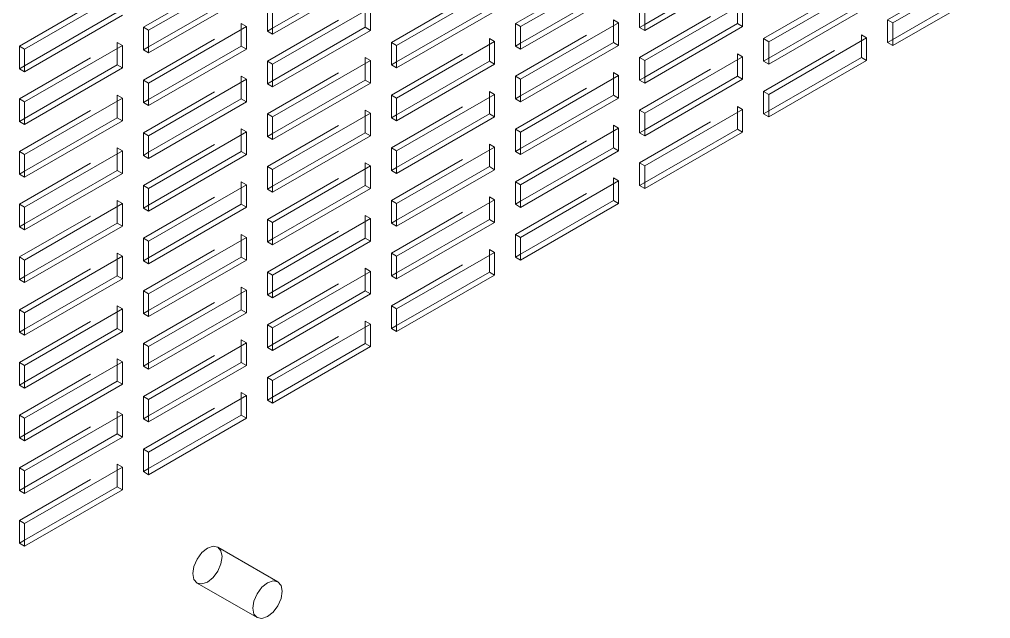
# Model space of a CAD drawing. Header units: millimetres. Extents: x 1 to 4201, y 2 to 2972.
# Drawn here: x 3118.6 to 3269, y 1829.8 to 1922.6 of the extents above; entities that cross this region are included whole.
import ezdxf

# ---------------------------------------------------------------- set-up
doc = ezdxf.new("R2010")
doc.units = ezdxf.units.MM
doc.header["$LTSCALE"] = 10
doc.linetypes.add('HIDDEN', pattern=[1.905, 1.27, -0.635])

msp = doc.modelspace()

# ---------------------------------------------------------------- linework, layer by layer
at = {"color": 7, "linetype": 'HIDDEN', "lineweight": 0}
for p, q in [((3137.832, 1921.427), (3152.984, 1930.174)), ((3195.411, 1922.005), (3210.563, 1930.752)), ((3252.99, 1922.582), (3268.142, 1931.33)), ((3118.639, 1918.512), (3133.792, 1927.26)), ((3176.218, 1919.09), (3191.37, 1927.837)), ((3233.797, 1919.668), (3248.949, 1928.415)), ((3214.604, 1916.754), (3229.756, 1925.501)), ((3157.025, 1916.176), (3172.177, 1924.923)), ((3157.025, 1920.842), (3157.025, 1924.341)), ((3214.604, 1921.42), (3214.604, 1924.919)), ((3195.411, 1913.839), (3210.563, 1922.586)), ((3211.371, 1922.12), (3210.563, 1922.586)), ((3210.563, 1922.586), (3210.563, 1921.653)), ((3253.798, 1922.116), (3252.99, 1922.582)), ((3252.99, 1919.083), (3252.99, 1922.582)), ((3137.832, 1913.261), (3152.984, 1922.009)), ((3137.832, 1917.927), (3137.832, 1921.427)), ((3138.64, 1920.96), (3137.832, 1921.427)), ((3153.793, 1921.542), (3152.984, 1922.009)), ((3152.984, 1922.009), (3152.984, 1921.076)), ((3157.833, 1921.308), (3157.025, 1920.842)), ((3196.219, 1921.538), (3195.411, 1922.005)), ((3195.411, 1918.505), (3195.411, 1922.005)), ((3215.412, 1921.886), (3214.604, 1921.42)), ((3215.412, 1920.953), (3214.604, 1921.42)), ((3157.833, 1920.375), (3157.025, 1920.842)), ((3176.218, 1910.925), (3191.37, 1919.672)), ((3192.178, 1919.205), (3191.37, 1919.672)), ((3191.37, 1919.672), (3191.37, 1918.739)), ((3233.797, 1911.503), (3248.949, 1920.25)), ((3233.797, 1916.169), (3233.797, 1919.668)), ((3234.605, 1919.201), (3233.797, 1919.668)), ((3249.757, 1919.783), (3248.949, 1920.25)), ((3248.949, 1920.25), (3248.949, 1919.317)), ((3253.798, 1919.549), (3252.99, 1919.083)), ((3118.639, 1910.347), (3133.792, 1919.094)), ((3118.639, 1915.013), (3118.639, 1918.512)), ((3119.447, 1918.046), (3118.639, 1918.512)), ((3134.6, 1918.628), (3133.792, 1919.094)), ((3133.792, 1919.094), (3133.792, 1918.161)), ((3138.64, 1918.394), (3137.832, 1917.927)), ((3176.218, 1915.591), (3176.218, 1919.09)), ((3177.026, 1918.624), (3176.218, 1919.09)), ((3196.219, 1918.972), (3195.411, 1918.505)), ((3196.219, 1918.039), (3195.411, 1918.505)), ((3253.798, 1918.616), (3252.99, 1919.083)), ((3138.64, 1917.461), (3137.832, 1917.927)), ((3157.025, 1908.01), (3172.177, 1916.758)), ((3172.986, 1916.291), (3172.177, 1916.758)), ((3172.177, 1916.758), (3172.177, 1915.825)), ((3214.604, 1908.588), (3229.756, 1917.335)), ((3215.412, 1916.287), (3214.604, 1916.754)), ((3214.604, 1913.254), (3214.604, 1916.754)), ((3230.564, 1916.869), (3229.756, 1917.335)), ((3229.756, 1917.335), (3229.756, 1916.402)), ((3234.605, 1916.635), (3233.797, 1916.169)), ((3119.447, 1915.479), (3118.639, 1915.013)), ((3119.447, 1914.546), (3118.639, 1915.013)), ((3157.025, 1912.676), (3157.025, 1916.176)), ((3157.833, 1915.709), (3157.025, 1916.176)), ((3177.026, 1916.057), (3176.218, 1915.591)), ((3177.026, 1915.124), (3176.218, 1915.591)), ((3234.605, 1915.702), (3233.797, 1916.169)), ((3137.832, 1905.096), (3152.984, 1913.843)), ((3153.793, 1913.377), (3152.984, 1913.843)), ((3152.984, 1913.843), (3152.984, 1912.91)), ((3195.411, 1905.674), (3210.563, 1914.421)), ((3196.219, 1913.373), (3195.411, 1913.839)), ((3195.411, 1910.34), (3195.411, 1913.839)), ((3211.371, 1913.954), (3210.563, 1914.421)), ((3210.563, 1914.421), (3210.563, 1913.488)), ((3215.412, 1913.721), (3214.604, 1913.254)), ((3137.832, 1909.762), (3137.832, 1913.261)), ((3138.64, 1912.795), (3137.832, 1913.261)), ((3157.833, 1913.143), (3157.025, 1912.676)), ((3157.833, 1912.21), (3157.025, 1912.676)), ((3215.412, 1912.788), (3214.604, 1913.254)), ((3118.639, 1902.182), (3133.792, 1910.929)), ((3134.6, 1910.462), (3133.792, 1910.929)), ((3133.792, 1910.929), (3133.792, 1909.996)), ((3176.218, 1902.759), (3191.37, 1911.507)), ((3176.218, 1907.425), (3176.218, 1910.925)), ((3177.026, 1910.458), (3176.218, 1910.925)), ((3192.178, 1911.04), (3191.37, 1911.507)), ((3191.37, 1911.507), (3191.37, 1910.574)), ((3196.219, 1910.806), (3195.411, 1910.34)), ((3233.797, 1908.003), (3233.797, 1911.503)), ((3234.605, 1911.036), (3233.797, 1911.503)), ((3119.447, 1909.88), (3118.639, 1910.347)), ((3118.639, 1906.847), (3118.639, 1910.347)), ((3138.64, 1910.228), (3137.832, 1909.762)), ((3138.64, 1909.295), (3137.832, 1909.762)), ((3196.219, 1909.873), (3195.411, 1910.34)), ((3214.604, 1900.423), (3229.756, 1909.17)), ((3230.564, 1908.703), (3229.756, 1909.17)), ((3229.756, 1909.17), (3229.756, 1908.237)), ((3157.025, 1899.845), (3172.177, 1908.592)), ((3157.833, 1907.544), (3157.025, 1908.01)), ((3157.025, 1904.511), (3157.025, 1908.01)), ((3172.986, 1908.126), (3172.177, 1908.592)), ((3172.177, 1908.592), (3172.177, 1907.659)), ((3177.026, 1907.892), (3176.218, 1907.425)), ((3215.412, 1908.122), (3214.604, 1908.588)), ((3214.604, 1905.089), (3214.604, 1908.588)), ((3234.605, 1908.47), (3233.797, 1908.003)), ((3234.605, 1907.537), (3233.797, 1908.003)), ((3119.447, 1907.314), (3118.639, 1906.847)), ((3119.447, 1906.381), (3118.639, 1906.847)), ((3177.026, 1906.959), (3176.218, 1907.425)), ((3195.411, 1897.508), (3210.563, 1906.256)), ((3211.371, 1905.789), (3210.563, 1906.256)), ((3210.563, 1906.256), (3210.563, 1905.323)), ((3137.832, 1896.931), (3152.984, 1905.678)), ((3138.64, 1904.629), (3137.832, 1905.096)), ((3137.832, 1901.596), (3137.832, 1905.096)), ((3153.793, 1905.211), (3152.984, 1905.678)), ((3152.984, 1905.678), (3152.984, 1904.745)), ((3157.833, 1904.977), (3157.025, 1904.511)), ((3157.833, 1904.044), (3157.025, 1904.511)), ((3196.219, 1905.207), (3195.411, 1905.674)), ((3195.411, 1902.174), (3195.411, 1905.674)), ((3215.412, 1905.555), (3214.604, 1905.089)), ((3215.412, 1904.622), (3214.604, 1905.089)), ((3176.218, 1894.594), (3191.37, 1903.341)), ((3192.178, 1902.875), (3191.37, 1903.341)), ((3191.37, 1903.341), (3191.37, 1902.408)), ((3118.639, 1894.016), (3133.792, 1902.763)), ((3119.447, 1901.715), (3118.639, 1902.182)), ((3118.639, 1898.682), (3118.639, 1902.182)), ((3134.6, 1902.297), (3133.792, 1902.763)), ((3133.792, 1902.763), (3133.792, 1901.83)), ((3138.64, 1902.063), (3137.832, 1901.596)), ((3138.64, 1901.13), (3137.832, 1901.596)), ((3177.026, 1902.293), (3176.218, 1902.759)), ((3176.218, 1899.26), (3176.218, 1902.759)), ((3196.219, 1902.641), (3195.411, 1902.174)), ((3196.219, 1901.708), (3195.411, 1902.174)), ((3157.025, 1891.68), (3172.177, 1900.427)), ((3172.986, 1899.96), (3172.177, 1900.427)), ((3172.177, 1900.427), (3172.177, 1899.494)), ((3215.412, 1899.956), (3214.604, 1900.423)), ((3214.604, 1896.923), (3214.604, 1900.423)), ((3119.447, 1899.149), (3118.639, 1898.682)), ((3119.447, 1898.216), (3118.639, 1898.682)), ((3157.025, 1896.345), (3157.025, 1899.845)), ((3157.833, 1899.378), (3157.025, 1899.845)), ((3177.026, 1899.726), (3176.218, 1899.26)), ((3177.026, 1898.793), (3176.218, 1899.26)), ((3137.832, 1888.765), (3152.984, 1897.512)), ((3138.64, 1896.464), (3137.832, 1896.931)), ((3137.832, 1893.431), (3137.832, 1896.931)), ((3153.793, 1897.046), (3152.984, 1897.512)), ((3152.984, 1897.512), (3152.984, 1896.579)), ((3195.411, 1889.343), (3210.563, 1898.09)), ((3196.219, 1897.042), (3195.411, 1897.508)), ((3195.411, 1894.009), (3195.411, 1897.508)), ((3211.371, 1897.624), (3210.563, 1898.09)), ((3210.563, 1898.09), (3210.563, 1897.157)), ((3215.412, 1897.39), (3214.604, 1896.923)), ((3215.412, 1896.457), (3214.604, 1896.923)), ((3157.833, 1896.812), (3157.025, 1896.345)), ((3157.833, 1895.879), (3157.025, 1896.345)), ((3118.639, 1885.851), (3133.792, 1894.598)), ((3118.639, 1890.517), (3118.639, 1894.016)), ((3119.447, 1893.55), (3118.639, 1894.016)), ((3134.6, 1894.131), (3133.792, 1894.598)), ((3133.792, 1894.598), (3133.792, 1893.665)), ((3176.218, 1886.429), (3191.37, 1895.176)), ((3177.026, 1894.127), (3176.218, 1894.594)), ((3176.218, 1891.094), (3176.218, 1894.594)), ((3192.178, 1894.709), (3191.37, 1895.176)), ((3191.37, 1895.176), (3191.37, 1894.243)), ((3196.219, 1894.475), (3195.411, 1894.009)), ((3196.219, 1893.542), (3195.411, 1894.009)), ((3138.64, 1893.898), (3137.832, 1893.431)), ((3138.64, 1892.965), (3137.832, 1893.431)), ((3119.447, 1890.983), (3118.639, 1890.517)), ((3157.025, 1883.514), (3172.177, 1892.261)), ((3157.025, 1888.18), (3157.025, 1891.68)), ((3157.833, 1891.213), (3157.025, 1891.68)), ((3172.986, 1891.795), (3172.177, 1892.261)), ((3172.177, 1892.261), (3172.177, 1891.328)), ((3177.026, 1891.561), (3176.218, 1891.094)), ((3177.026, 1890.628), (3176.218, 1891.094)), ((3119.447, 1890.05), (3118.639, 1890.517)), ((3137.832, 1880.6), (3152.984, 1889.347)), ((3138.64, 1888.299), (3137.832, 1888.765)), ((3137.832, 1885.266), (3137.832, 1888.765)), ((3153.793, 1888.88), (3152.984, 1889.347)), ((3152.984, 1889.347), (3152.984, 1888.414)), ((3157.833, 1888.647), (3157.025, 1888.18)), ((3157.833, 1887.714), (3157.025, 1888.18)), ((3195.411, 1885.843), (3195.411, 1889.343)), ((3196.219, 1888.876), (3195.411, 1889.343)), ((3118.639, 1877.685), (3133.792, 1886.433)), ((3134.6, 1885.966), (3133.792, 1886.433)), ((3133.792, 1886.433), (3133.792, 1885.499)), ((3176.218, 1878.263), (3191.37, 1887.01)), ((3176.218, 1882.929), (3176.218, 1886.429)), ((3177.026, 1885.962), (3176.218, 1886.429)), ((3192.178, 1886.544), (3191.37, 1887.01)), ((3191.37, 1887.01), (3191.37, 1886.077)), ((3119.447, 1885.384), (3118.639, 1885.851)), ((3118.639, 1882.351), (3118.639, 1885.851)), ((3138.64, 1885.732), (3137.832, 1885.266)), ((3138.64, 1884.799), (3137.832, 1885.266)), ((3196.219, 1886.31), (3195.411, 1885.843)), ((3196.219, 1885.377), (3195.411, 1885.843)), ((3157.025, 1875.349), (3172.177, 1884.096)), ((3157.833, 1883.048), (3157.025, 1883.514)), ((3157.025, 1880.015), (3157.025, 1883.514)), ((3172.986, 1883.629), (3172.177, 1884.096)), ((3172.177, 1884.096), (3172.177, 1883.163)), ((3177.026, 1883.396), (3176.218, 1882.929)), ((3119.447, 1882.818), (3118.639, 1882.351)), ((3119.447, 1881.885), (3118.639, 1882.351)), ((3177.026, 1882.463), (3176.218, 1882.929)), ((3137.832, 1872.434), (3152.984, 1881.182)), ((3137.832, 1877.1), (3137.832, 1880.6)), ((3138.64, 1880.133), (3137.832, 1880.6)), ((3153.793, 1880.715), (3152.984, 1881.182)), ((3152.984, 1881.182), (3152.984, 1880.248)), ((3157.833, 1880.481), (3157.025, 1880.015)), ((3157.833, 1879.548), (3157.025, 1880.015)), ((3118.639, 1869.52), (3133.792, 1878.267)), ((3119.447, 1877.219), (3118.639, 1877.685)), ((3118.639, 1874.186), (3118.639, 1877.685)), ((3134.6, 1877.801), (3133.792, 1878.267)), ((3133.792, 1878.267), (3133.792, 1877.334)), ((3138.64, 1877.567), (3137.832, 1877.1)), ((3177.026, 1877.797), (3176.218, 1878.263)), ((3176.218, 1874.764), (3176.218, 1878.263)), ((3138.64, 1876.634), (3137.832, 1877.1)), ((3157.025, 1867.183), (3172.177, 1875.931)), ((3172.986, 1875.464), (3172.177, 1875.931)), ((3172.177, 1875.931), (3172.177, 1874.997)), ((3119.447, 1874.652), (3118.639, 1874.186)), ((3157.025, 1871.849), (3157.025, 1875.349)), ((3157.833, 1874.882), (3157.025, 1875.349)), ((3177.026, 1875.23), (3176.218, 1874.764)), ((3177.026, 1874.297), (3176.218, 1874.764)), ((3119.447, 1873.719), (3118.639, 1874.186)), ((3137.832, 1864.269), (3152.984, 1873.016)), ((3153.793, 1872.55), (3152.984, 1873.016)), ((3152.984, 1873.016), (3152.984, 1872.083)), ((3137.832, 1868.935), (3137.832, 1872.434)), ((3138.64, 1871.968), (3137.832, 1872.434)), ((3157.833, 1872.316), (3157.025, 1871.849)), ((3157.833, 1871.383), (3157.025, 1871.849)), ((3118.639, 1861.354), (3133.792, 1870.102)), ((3134.6, 1869.635), (3133.792, 1870.102)), ((3133.792, 1870.102), (3133.792, 1869.169)), ((3118.639, 1866.02), (3118.639, 1869.52)), ((3119.447, 1869.053), (3118.639, 1869.52)), ((3138.64, 1869.401), (3137.832, 1868.935)), ((3138.64, 1868.468), (3137.832, 1868.935)), ((3157.833, 1866.717), (3157.025, 1867.183)), ((3157.025, 1863.684), (3157.025, 1867.183)), ((3119.447, 1866.487), (3118.639, 1866.02)), ((3119.447, 1865.554), (3118.639, 1866.02)), ((3137.832, 1856.103), (3152.984, 1864.851)), ((3138.64, 1863.802), (3137.832, 1864.269)), ((3137.832, 1860.769), (3137.832, 1864.269)), ((3153.793, 1864.384), (3152.984, 1864.851)), ((3152.984, 1864.851), (3152.984, 1863.918)), ((3157.833, 1864.15), (3157.025, 1863.684)), ((3157.833, 1863.217), (3157.025, 1863.684)), ((3118.639, 1853.189), (3133.792, 1861.936)), ((3118.639, 1857.855), (3118.639, 1861.354)), ((3119.447, 1860.888), (3118.639, 1861.354)), ((3134.6, 1861.47), (3133.792, 1861.936)), ((3133.792, 1861.936), (3133.792, 1861.003)), ((3138.64, 1861.236), (3137.832, 1860.769)), ((3138.64, 1860.303), (3137.832, 1860.769)), ((3119.447, 1858.322), (3118.639, 1857.855)), ((3119.447, 1857.388), (3118.639, 1857.855)), ((3137.832, 1852.604), (3137.832, 1856.103)), ((3138.64, 1855.637), (3137.832, 1856.103)), ((3118.639, 1845.024), (3133.792, 1853.771)), ((3134.6, 1853.304), (3133.792, 1853.771)), ((3133.792, 1853.771), (3133.792, 1852.838)), ((3118.639, 1849.69), (3118.639, 1853.189)), ((3119.447, 1852.723), (3118.639, 1853.189)), ((3138.64, 1853.071), (3137.832, 1852.604)), ((3138.64, 1852.137), (3137.832, 1852.604)), ((3119.447, 1850.156), (3118.639, 1849.69)), ((3119.447, 1849.223), (3118.639, 1849.69)), ((3119.447, 1844.557), (3118.639, 1845.024)), ((3118.639, 1841.524), (3118.639, 1845.024)), ((3119.447, 1841.991), (3118.639, 1841.524)), ((3119.447, 1841.058), (3118.639, 1841.524))]:
    msp.add_line(p, q, dxfattribs=at)
at = {"color": 7, "linetype": 'Continuous', "lineweight": 15}
for p, q in [((3196.219, 1921.538), (3211.371, 1930.285)), ((3229.756, 1930.167), (3215.412, 1921.886)), ((3253.798, 1922.116), (3268.95, 1930.863)), ((3138.64, 1920.96), (3153.793, 1929.707)), ((3172.177, 1929.589), (3157.833, 1921.308)), ((3172.986, 1929.122), (3157.833, 1920.375)), ((3230.564, 1929.7), (3215.412, 1920.953)), ((3177.026, 1918.624), (3192.178, 1927.371)), ((3210.563, 1927.252), (3196.219, 1918.972)), ((3234.605, 1919.201), (3249.757, 1927.949)), ((3268.142, 1927.83), (3253.798, 1919.549)), ((3268.95, 1927.364), (3253.798, 1918.616)), ((3119.447, 1918.046), (3134.6, 1926.793)), ((3152.984, 1926.675), (3138.64, 1918.394)), ((3153.793, 1926.208), (3138.64, 1917.461)), ((3211.371, 1926.786), (3196.219, 1918.039)), ((3157.833, 1915.709), (3172.986, 1924.456)), ((3172.177, 1923.99), (3172.177, 1921.424)), ((3172.986, 1924.456), (3172.986, 1920.957)), ((3191.37, 1924.338), (3177.026, 1916.057)), ((3215.412, 1916.287), (3230.564, 1925.034)), ((3215.412, 1920.953), (3215.412, 1924.452)), ((3229.756, 1924.568), (3229.756, 1922.001)), ((3230.564, 1925.034), (3230.564, 1921.535)), ((3248.949, 1924.916), (3234.605, 1916.635)), ((3249.757, 1924.449), (3234.605, 1915.702)), ((3133.792, 1923.76), (3119.447, 1915.479)), ((3134.6, 1923.294), (3119.447, 1914.546)), ((3157.833, 1920.375), (3157.833, 1923.875)), ((3192.178, 1923.871), (3177.026, 1915.124)), ((3138.64, 1912.795), (3153.793, 1921.542)), ((3152.984, 1921.076), (3152.984, 1918.509)), ((3153.793, 1921.542), (3153.793, 1918.043)), ((3172.177, 1921.424), (3157.833, 1913.143)), ((3172.986, 1920.957), (3172.177, 1921.424)), ((3196.219, 1913.373), (3211.371, 1922.12)), ((3196.219, 1918.039), (3196.219, 1921.538)), ((3210.563, 1921.653), (3210.563, 1919.087)), ((3211.371, 1922.12), (3211.371, 1918.62)), ((3229.756, 1922.001), (3215.412, 1913.721)), ((3230.564, 1921.535), (3215.412, 1912.788)), ((3230.564, 1921.535), (3229.756, 1922.001)), ((3253.798, 1918.616), (3253.798, 1922.116)), ((3138.64, 1917.461), (3138.64, 1920.96)), ((3172.986, 1920.957), (3157.833, 1912.21)), ((3234.605, 1911.036), (3249.757, 1919.783)), ((3249.757, 1919.783), (3249.757, 1916.284)), ((3119.447, 1909.88), (3134.6, 1918.628)), ((3119.447, 1914.546), (3119.447, 1918.046)), ((3133.792, 1918.161), (3133.792, 1915.595)), ((3134.6, 1918.628), (3134.6, 1915.128)), ((3152.984, 1918.509), (3138.64, 1910.228)), ((3153.793, 1918.043), (3138.64, 1909.295)), ((3153.793, 1918.043), (3152.984, 1918.509)), ((3177.026, 1910.458), (3192.178, 1919.205)), ((3177.026, 1915.124), (3177.026, 1918.624)), ((3191.37, 1918.739), (3191.37, 1916.173)), ((3192.178, 1919.205), (3192.178, 1915.706)), ((3210.563, 1919.087), (3196.219, 1910.806)), ((3211.371, 1918.62), (3196.219, 1909.873)), ((3211.371, 1918.62), (3210.563, 1919.087)), ((3234.605, 1915.702), (3234.605, 1919.201)), ((3248.949, 1919.317), (3248.949, 1916.75)), ((3215.412, 1908.122), (3230.564, 1916.869)), ((3230.564, 1916.869), (3230.564, 1913.369)), ((3248.949, 1916.75), (3234.605, 1908.47)), ((3249.757, 1916.284), (3248.949, 1916.75)), ((3133.792, 1915.595), (3119.447, 1907.314)), ((3134.6, 1915.128), (3119.447, 1906.381)), ((3134.6, 1915.128), (3133.792, 1915.595)), ((3157.833, 1907.544), (3172.986, 1916.291)), ((3157.833, 1912.21), (3157.833, 1915.709)), ((3172.177, 1915.825), (3172.177, 1913.258)), ((3172.986, 1916.291), (3172.986, 1912.792)), ((3191.37, 1916.173), (3177.026, 1907.892)), ((3192.178, 1915.706), (3177.026, 1906.959)), ((3192.178, 1915.706), (3191.37, 1916.173)), ((3215.412, 1912.788), (3215.412, 1916.287)), ((3229.756, 1916.402), (3229.756, 1913.836)), ((3249.757, 1916.284), (3234.605, 1907.537)), ((3196.219, 1905.207), (3211.371, 1913.954)), ((3210.563, 1913.488), (3210.563, 1910.922)), ((3211.371, 1913.954), (3211.371, 1910.455)), ((3229.756, 1913.836), (3215.412, 1905.555)), ((3230.564, 1913.369), (3229.756, 1913.836)), ((3138.64, 1904.629), (3153.793, 1913.377)), ((3138.64, 1909.295), (3138.64, 1912.795)), ((3152.984, 1912.91), (3152.984, 1910.344)), ((3153.793, 1913.377), (3153.793, 1909.877)), ((3172.177, 1913.258), (3157.833, 1904.977)), ((3172.986, 1912.792), (3157.833, 1904.044)), ((3172.986, 1912.792), (3172.177, 1913.258)), ((3196.219, 1909.873), (3196.219, 1913.373)), ((3230.564, 1913.369), (3215.412, 1904.622)), ((3119.447, 1901.715), (3134.6, 1910.462)), ((3134.6, 1910.462), (3134.6, 1906.963)), ((3177.026, 1902.293), (3192.178, 1911.04)), ((3177.026, 1906.959), (3177.026, 1910.458)), ((3191.37, 1910.574), (3191.37, 1908.007)), ((3192.178, 1911.04), (3192.178, 1907.541)), ((3210.563, 1910.922), (3196.219, 1902.641)), ((3211.371, 1910.455), (3196.219, 1901.708)), ((3211.371, 1910.455), (3210.563, 1910.922)), ((3234.605, 1907.537), (3234.605, 1911.036)), ((3119.447, 1906.381), (3119.447, 1909.88)), ((3133.792, 1909.996), (3133.792, 1907.429)), ((3152.984, 1910.344), (3138.64, 1902.063)), ((3153.793, 1909.877), (3138.64, 1901.13)), ((3153.793, 1909.877), (3152.984, 1910.344)), ((3157.833, 1899.378), (3172.986, 1908.126)), ((3157.833, 1904.044), (3157.833, 1907.544)), ((3172.177, 1907.659), (3172.177, 1905.093)), ((3172.986, 1908.126), (3172.986, 1904.626)), ((3191.37, 1908.007), (3177.026, 1899.726)), ((3192.178, 1907.541), (3177.026, 1898.793)), ((3192.178, 1907.541), (3191.37, 1908.007)), ((3215.412, 1899.956), (3230.564, 1908.703)), ((3215.412, 1904.622), (3215.412, 1908.122)), ((3229.756, 1908.237), (3229.756, 1905.671)), ((3230.564, 1908.703), (3230.564, 1905.204)), ((3133.792, 1907.429), (3119.447, 1899.149)), ((3134.6, 1906.963), (3119.447, 1898.216)), ((3134.6, 1906.963), (3133.792, 1907.429)), ((3138.64, 1896.464), (3153.793, 1905.211)), ((3138.64, 1901.13), (3138.64, 1904.629)), ((3152.984, 1904.745), (3152.984, 1902.178)), ((3153.793, 1905.211), (3153.793, 1901.712)), ((3172.177, 1905.093), (3157.833, 1896.812)), ((3172.986, 1904.626), (3157.833, 1895.879)), ((3172.986, 1904.626), (3172.177, 1905.093)), ((3196.219, 1897.042), (3211.371, 1905.789)), ((3196.219, 1901.708), (3196.219, 1905.207)), ((3210.563, 1905.323), (3210.563, 1902.756)), ((3211.371, 1905.789), (3211.371, 1902.29)), ((3229.756, 1905.671), (3215.412, 1897.39)), ((3230.564, 1905.204), (3215.412, 1896.457)), ((3230.564, 1905.204), (3229.756, 1905.671)), ((3119.447, 1893.55), (3134.6, 1902.297)), ((3119.447, 1898.216), (3119.447, 1901.715)), ((3133.792, 1901.83), (3133.792, 1899.264)), ((3134.6, 1902.297), (3134.6, 1898.797)), ((3152.984, 1902.178), (3138.64, 1893.898)), ((3153.793, 1901.712), (3138.64, 1892.965)), ((3153.793, 1901.712), (3152.984, 1902.178)), ((3177.026, 1894.127), (3192.178, 1902.875)), ((3177.026, 1898.793), (3177.026, 1902.293)), ((3191.37, 1902.408), (3191.37, 1899.842)), ((3192.178, 1902.875), (3192.178, 1899.375)), ((3210.563, 1902.756), (3196.219, 1894.475)), ((3211.371, 1902.29), (3196.219, 1893.542)), ((3211.371, 1902.29), (3210.563, 1902.756)), ((3157.833, 1891.213), (3172.986, 1899.96)), ((3172.986, 1899.96), (3172.986, 1896.461)), ((3215.412, 1896.457), (3215.412, 1899.956)), ((3133.792, 1899.264), (3119.447, 1890.983)), ((3134.6, 1898.797), (3119.447, 1890.05)), ((3134.6, 1898.797), (3133.792, 1899.264)), ((3157.833, 1895.879), (3157.833, 1899.378)), ((3172.177, 1899.494), (3172.177, 1896.927)), ((3191.37, 1899.842), (3177.026, 1891.561)), ((3192.178, 1899.375), (3177.026, 1890.628)), ((3192.178, 1899.375), (3191.37, 1899.842)), ((3138.64, 1888.299), (3153.793, 1897.046)), ((3153.793, 1897.046), (3153.793, 1893.546)), ((3172.177, 1896.927), (3157.833, 1888.647)), ((3172.986, 1896.461), (3172.177, 1896.927)), ((3196.219, 1888.876), (3211.371, 1897.624)), ((3196.219, 1893.542), (3196.219, 1897.042)), ((3210.563, 1897.157), (3210.563, 1894.591)), ((3211.371, 1897.624), (3211.371, 1894.124)), ((3138.64, 1892.965), (3138.64, 1896.464)), ((3152.984, 1896.579), (3152.984, 1894.013)), ((3172.986, 1896.461), (3157.833, 1887.714)), ((3119.447, 1885.384), (3134.6, 1894.131)), ((3134.6, 1894.131), (3134.6, 1890.632)), ((3152.984, 1894.013), (3138.64, 1885.732)), ((3153.793, 1893.546), (3152.984, 1894.013)), ((3177.026, 1885.962), (3192.178, 1894.709)), ((3177.026, 1890.628), (3177.026, 1894.127)), ((3191.37, 1894.243), (3191.37, 1891.676)), ((3192.178, 1894.709), (3192.178, 1891.21)), ((3210.563, 1894.591), (3196.219, 1886.31)), ((3211.371, 1894.124), (3196.219, 1885.377)), ((3211.371, 1894.124), (3210.563, 1894.591)), ((3119.447, 1890.05), (3119.447, 1893.55)), ((3133.792, 1893.665), (3133.792, 1891.098)), ((3153.793, 1893.546), (3138.64, 1884.799)), ((3133.792, 1891.098), (3119.447, 1882.818)), ((3134.6, 1890.632), (3133.792, 1891.098)), ((3157.833, 1883.048), (3172.986, 1891.795)), ((3157.833, 1887.714), (3157.833, 1891.213)), ((3172.177, 1891.328), (3172.177, 1888.762)), ((3172.986, 1891.795), (3172.986, 1888.295)), ((3191.37, 1891.676), (3177.026, 1883.396)), ((3192.178, 1891.21), (3177.026, 1882.463)), ((3192.178, 1891.21), (3191.37, 1891.676)), ((3134.6, 1890.632), (3119.447, 1881.885)), ((3138.64, 1880.133), (3153.793, 1888.88)), ((3138.64, 1884.799), (3138.64, 1888.299)), ((3152.984, 1888.414), (3152.984, 1885.847)), ((3153.793, 1888.88), (3153.793, 1885.381)), ((3172.177, 1888.762), (3157.833, 1880.481)), ((3172.986, 1888.295), (3157.833, 1879.548)), ((3172.986, 1888.295), (3172.177, 1888.762)), ((3196.219, 1885.377), (3196.219, 1888.876)), ((3177.026, 1877.797), (3192.178, 1886.544)), ((3192.178, 1886.544), (3192.178, 1883.044)), ((3119.447, 1877.219), (3134.6, 1885.966)), ((3119.447, 1881.885), (3119.447, 1885.384)), ((3133.792, 1885.499), (3133.792, 1882.933)), ((3134.6, 1885.966), (3134.6, 1882.467)), ((3152.984, 1885.847), (3138.64, 1877.567)), ((3153.793, 1885.381), (3138.64, 1876.634)), ((3153.793, 1885.381), (3152.984, 1885.847)), ((3177.026, 1882.463), (3177.026, 1885.962)), ((3191.37, 1886.077), (3191.37, 1883.511)), ((3157.833, 1874.882), (3172.986, 1883.629)), ((3172.986, 1883.629), (3172.986, 1880.13)), ((3191.37, 1883.511), (3177.026, 1875.23)), ((3192.178, 1883.044), (3191.37, 1883.511)), ((3133.792, 1882.933), (3119.447, 1874.652)), ((3134.6, 1882.467), (3119.447, 1873.719)), ((3134.6, 1882.467), (3133.792, 1882.933)), ((3157.833, 1879.548), (3157.833, 1883.048)), ((3172.177, 1883.163), (3172.177, 1880.596)), ((3192.178, 1883.044), (3177.026, 1874.297)), ((3138.64, 1871.968), (3153.793, 1880.715)), ((3153.793, 1880.715), (3153.793, 1877.216)), ((3172.177, 1880.596), (3157.833, 1872.316)), ((3172.986, 1880.13), (3172.177, 1880.596)), ((3138.64, 1876.634), (3138.64, 1880.133)), ((3152.984, 1880.248), (3152.984, 1877.682)), ((3172.986, 1880.13), (3157.833, 1871.383)), ((3119.447, 1869.053), (3134.6, 1877.801)), ((3134.6, 1877.801), (3134.6, 1874.301)), ((3152.984, 1877.682), (3138.64, 1869.401)), ((3153.793, 1877.216), (3152.984, 1877.682)), ((3177.026, 1874.297), (3177.026, 1877.797)), ((3119.447, 1873.719), (3119.447, 1877.219)), ((3133.792, 1877.334), (3133.792, 1874.768)), ((3153.793, 1877.216), (3138.64, 1868.468)), ((3133.792, 1874.768), (3119.447, 1866.487)), ((3134.6, 1874.301), (3133.792, 1874.768)), ((3157.833, 1866.717), (3172.986, 1875.464)), ((3157.833, 1871.383), (3157.833, 1874.882)), ((3172.177, 1874.997), (3172.177, 1872.431)), ((3172.986, 1875.464), (3172.986, 1871.965)), ((3134.6, 1874.301), (3119.447, 1865.554)), ((3138.64, 1863.802), (3153.793, 1872.55)), ((3138.64, 1868.468), (3138.64, 1871.968)), ((3152.984, 1872.083), (3152.984, 1869.517)), ((3153.793, 1872.55), (3153.793, 1869.05)), ((3172.177, 1872.431), (3157.833, 1864.15)), ((3172.986, 1871.965), (3157.833, 1863.217)), ((3172.986, 1871.965), (3172.177, 1872.431)), ((3119.447, 1860.888), (3134.6, 1869.635)), ((3119.447, 1865.554), (3119.447, 1869.053)), ((3133.792, 1869.169), (3133.792, 1866.602)), ((3134.6, 1869.635), (3134.6, 1866.136)), ((3152.984, 1869.517), (3138.64, 1861.236)), ((3153.793, 1869.05), (3138.64, 1860.303)), ((3153.793, 1869.05), (3152.984, 1869.517)), ((3133.792, 1866.602), (3119.447, 1858.322)), ((3134.6, 1866.136), (3119.447, 1857.388)), ((3134.6, 1866.136), (3133.792, 1866.602)), ((3157.833, 1863.217), (3157.833, 1866.717)), ((3138.64, 1855.637), (3153.793, 1864.384)), ((3152.984, 1863.918), (3152.984, 1861.351)), ((3153.793, 1864.384), (3153.793, 1860.885)), ((3138.64, 1860.303), (3138.64, 1863.802)), ((3119.447, 1852.723), (3134.6, 1861.47)), ((3119.447, 1857.388), (3119.447, 1860.888)), ((3133.792, 1861.003), (3133.792, 1858.437)), ((3134.6, 1861.47), (3134.6, 1857.97)), ((3152.984, 1861.351), (3138.64, 1853.071)), ((3153.793, 1860.885), (3138.64, 1852.137)), ((3153.793, 1860.885), (3152.984, 1861.351)), ((3133.792, 1858.437), (3119.447, 1850.156)), ((3134.6, 1857.97), (3119.447, 1849.223)), ((3134.6, 1857.97), (3133.792, 1858.437)), ((3138.64, 1852.137), (3138.64, 1855.637)), ((3119.447, 1844.557), (3134.6, 1853.304)), ((3119.447, 1849.223), (3119.447, 1852.723)), ((3133.792, 1852.838), (3133.792, 1850.271)), ((3134.6, 1853.304), (3134.6, 1849.805)), ((3133.792, 1850.271), (3119.447, 1841.991)), ((3134.6, 1849.805), (3119.447, 1841.058)), ((3134.6, 1849.805), (3133.792, 1850.271)), ((3119.447, 1841.058), (3119.447, 1844.557)), ((3158.632, 1835.558), (3149.339, 1840.923)), ((3146.125, 1835.355), (3155.418, 1829.99))]:
    msp.add_line(p, q, dxfattribs=at)
at = {"color": 7, "linetype": 'Continuous', "lineweight": 15, "flags": 128}
for points in [[(3145.459, 1836.827), (3145.632, 1837.931), (3146.125, 1839.067), (3146.862, 1840.061), (3147.732, 1840.763), (3148.601, 1841.066), (3149.339, 1840.923)], [(3146.125, 1835.355), (3146.125, 1835.355), (3145.632, 1835.922), (3145.459, 1836.827)], [(3154.752, 1831.462), (3154.925, 1832.566), (3155.418, 1833.702), (3156.155, 1834.697), (3157.025, 1835.398), (3157.895, 1835.701), (3158.632, 1835.557), (3159.125, 1834.99), (3159.298, 1834.086), (3159.125, 1832.982), (3158.632, 1831.846), (3157.895, 1830.851), (3157.025, 1830.149), (3156.155, 1829.847), (3155.418, 1829.99), (3154.925, 1830.557), (3154.752, 1831.462)]]:
    msp.add_lwpolyline(points, dxfattribs=at)
at = {"color": 7, "linetype": 'HIDDEN', "lineweight": 0, "flags": 128}
msp.add_lwpolyline([(3149.339, 1840.923), (3149.339, 1840.922), (3149.832, 1840.355), (3150.005, 1839.451), (3149.832, 1838.347), (3149.339, 1837.211), (3148.601, 1836.216), (3147.732, 1835.514), (3146.862, 1835.212), (3146.125, 1835.355)], dxfattribs=at)

doc.saveas('drawing.dxf')
